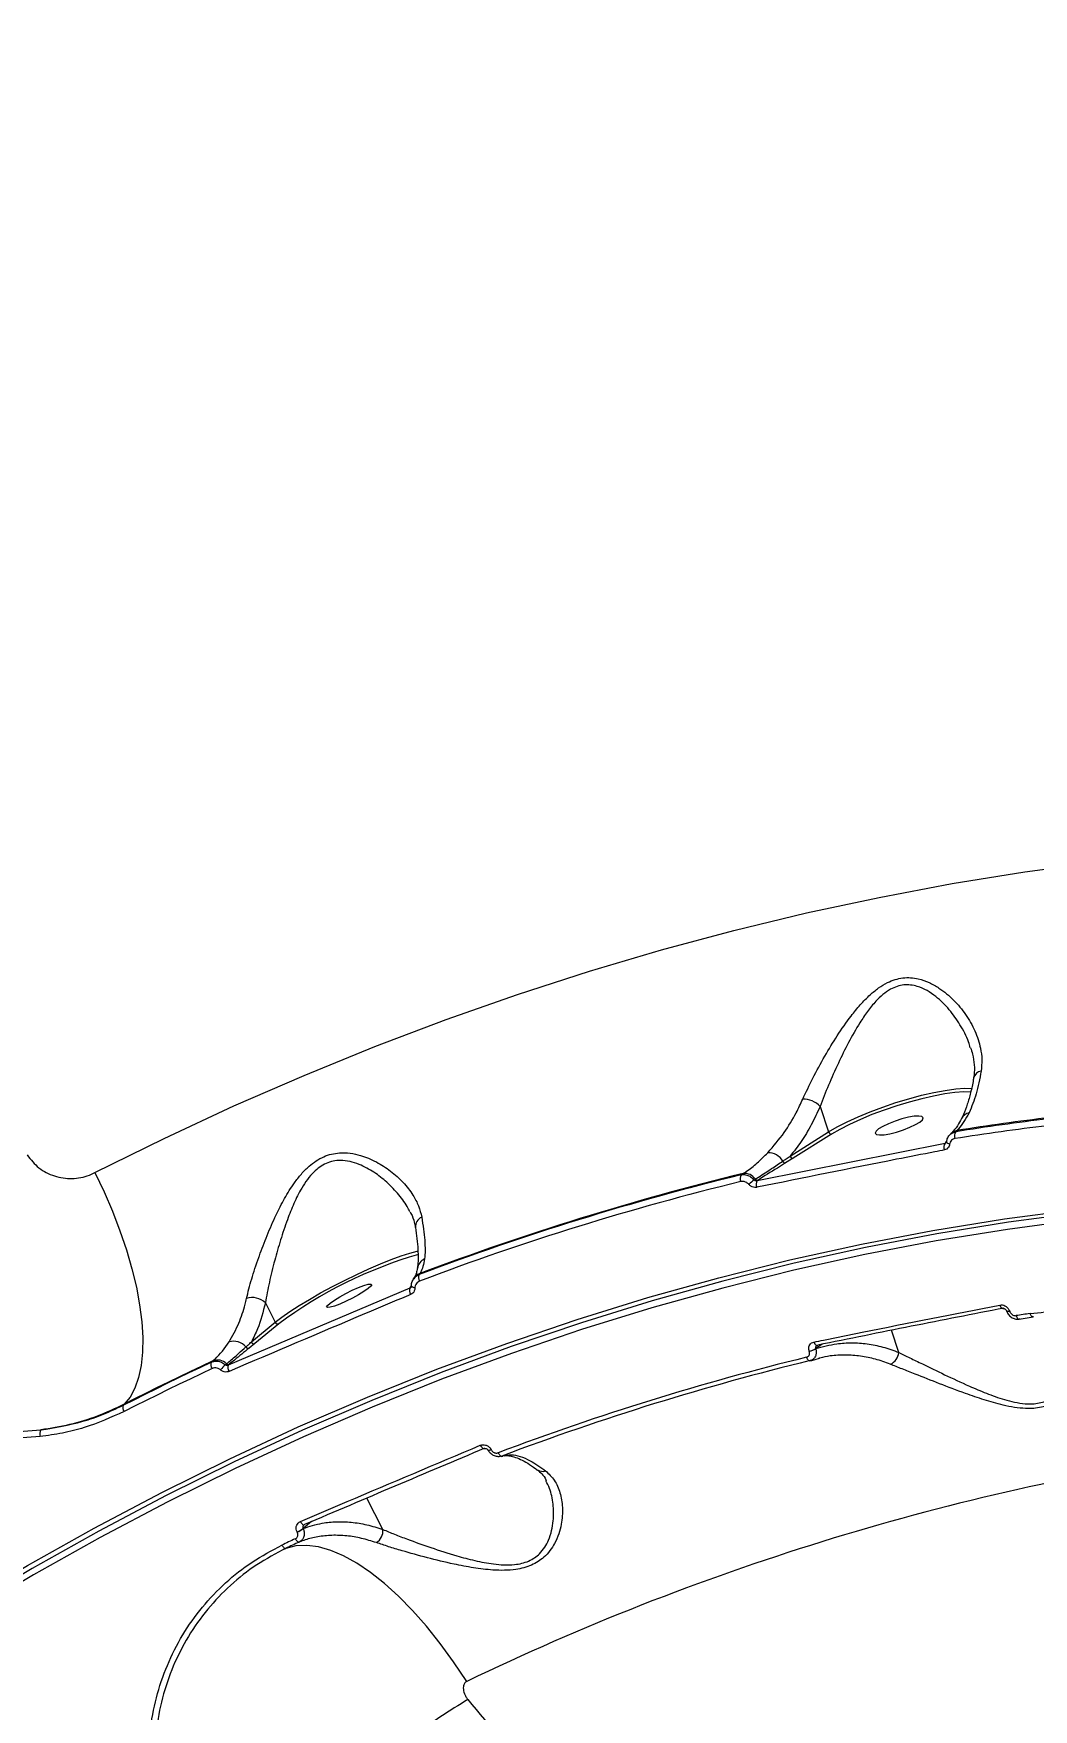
# Model space of a CAD drawing. Header units: millimetres. Extents: x -6521 to 6343, y -6174 to 4868.
# Drawn here: x -3617.4 to -3438.6, y 466.2 to 766 of the extents above; entities that cross this region are included whole.
import ezdxf

# ---------------------------------------------------------------- set-up
doc = ezdxf.new("R2010")
doc.units = ezdxf.units.MM
for name, color, linetype in [('DIKOM_ОБЪЕКТ', 7, 'Continuous'), ('DIKOM_РАЗМЕР_ЗОНА', 7, 'Continuous'), ('DIKOM_РАЗМЕР_ОБЪЕКТА', 7, 'Continuous')]:
    doc.layers.add(name, color=color, linetype=linetype)
doc.styles.add('style1', font='arial.ttf', dxfattribs={"width": 0.8})
doc.dimstyles.new('1-50', dxfattribs={"dimtxt": 300, "dimasz": 200, "dimexe": 100, "dimexo": 0, "dimgap": 100, "dimtad": 1, "dimtxsty": 'style1', "dimcen": 200, "dimclrd": 7, "dimclre": 7, "dimclrt": 7, "dimadec": 1, "dimazin": 2, "dimtfac": 1, "dimtmove": 0, "dimatfit": 2, "dimfxl": 0, "dimlwd": 25, "dimlwe": 18, "dimarcsym": 0})

# ---------------------------------------------------------------- blocks, each defined once
blk = doc.blocks.new('*D12')
at = {"layer": 'Defpoints', "color": 0, "transparency": 16777216}
for p in [(918.99, 3251.45), (5268.57, 3251.45), (-3684.78, -1936.75)]:
    blk.add_point(p, dxfattribs=at)
at = {"layer": 'DIKOM_РАЗМЕР_ОБЪЕКТА', "color": 7, "lineweight": 18, "transparency": 16777216}
for p, q in [((918.99, 3251.45), (5368.57, 3251.45)), ((-3684.78, -1936.75), (5368.57, -1936.75))]:
    blk.add_line(p, q, dxfattribs=at)
at = {"layer": 'DIKOM_РАЗМЕР_ОБЪЕКТА', "color": 7, "lineweight": 25, "transparency": 16777216}
blk.add_line((5268.57, -1736.75), (5268.57, 3051.45), dxfattribs=at)
at = {"layer": 'DIKOM_РАЗМЕР_ОБЪЕКТА', "color": 7, "transparency": 16777216}
for points in [[(5235.23, 3051.45), (5301.9, 3051.45), (5268.57, 3251.45)], [(5235.23, -1736.75), (5301.9, -1736.75), (5268.57, -1936.75)]]:
    blk.add_solid(points, dxfattribs=at)
at = {"layer": 'DIKOM_РАЗМЕР_ОБЪЕКТА', "color": 7, "transparency": 16777216, "insert": (5015.39, 711.25), "char_height": 300, "attachment_point": 5, "rotation": 90, "style": 'style1'}
blk.add_mtext('5150', dxfattribs=at)
blk = doc.blocks.new('*D13')
at = {"layer": 'Defpoints', "color": 0, "transparency": 16777216}
for p in [(1683.24, 4867.99), (-4359.52, -3960.36), (6242.61, -3960.36)]:
    blk.add_point(p, dxfattribs=at)
at = {"layer": 'DIKOM_РАЗМЕР_ЗОНА', "color": 7, "lineweight": 18, "transparency": 16777216}
for p, q in [((1683.24, 4867.99), (6342.61, 4867.99)), ((-4359.52, -3960.36), (6342.61, -3960.36))]:
    blk.add_line(p, q, dxfattribs=at)
at = {"layer": 'DIKOM_РАЗМЕР_ЗОНА', "color": 7, "lineweight": 25, "transparency": 16777216}
blk.add_line((6242.61, 4667.99), (6242.61, -3760.36), dxfattribs=at)
at = {"layer": 'DIKOM_РАЗМЕР_ЗОНА', "color": 7, "transparency": 16777216}
for points in [[(6209.28, 4667.99), (6275.95, 4667.99), (6242.61, 4867.99)], [(6209.28, -3760.36), (6275.95, -3760.36), (6242.61, -3960.36)]]:
    blk.add_solid(points, dxfattribs=at)
at = {"layer": 'DIKOM_РАЗМЕР_ЗОНА', "color": 7, "transparency": 16777216, "insert": (5989.44, 630.24), "char_height": 300, "attachment_point": 5, "rotation": 90, "style": 'style1'}
blk.add_mtext('8850', dxfattribs=at)

msp = doc.modelspace()

# ---------------------------------------------------------------- linework, layer by layer
at = {"layer": 'DIKOM_ОБЪЕКТ', "color": 7, "linetype": 'Continuous', "lineweight": 15}
for p, q in [((-3476.729, 574.079), (-3475.217, 569.504)), ((-3452.275, 569.755), (-3452.477, 569.545)), ((-3487.97, 560.822), (-3454.367, 567.514)), ((-3482.078, 565.199), (-3475.217, 569.504)), ((-3474.685, 569.089), (-3481.547, 564.785)), ((-3454.367, 567.514), (-3454.256, 567.628)), ((-3454.256, 567.628), (-3454.106, 567.784)), ((-3453.376, 569.161), (-3453.549, 568.981)), ((-3481.547, 564.785), (-3482.902, 563.951)), ((-3490.86, 561.835), (-3490.471, 562.085)), ((-3487.897, 560.868), (-3487.97, 560.822)), ((-3549.418, 543.247), (-3549.491, 543.129)), ((-3548.342, 544.165), (-3548.441, 544.005)), ((-3582.566, 527.816), (-3550.056, 541.596)), ((-3550.056, 541.596), (-3550.037, 541.626)), ((-3550.037, 541.626), (-3549.824, 541.972)), ((-3549.836, 541.909), (-3549.825, 541.952)), ((-3575.954, 538.951), (-3574.184, 535.456)), ((-3443.354, 537.464), (-3443.346, 537.439)), ((-3442.823, 537.418), (-3442.814, 537.393)), ((-3578.459, 531.935), (-3574.184, 535.456)), ((-3573.567, 535.172), (-3577.842, 531.651)), ((-3462.682, 530.066), (-3463.989, 534.02)), ((-3441.124, 536.029), (-3438.619, 536.41)), ((-3438.573, 536.422), (-3438.619, 536.41)), ((-3577.842, 531.651), (-3578.855, 530.83)), ((-3476.358, 531.527), (-3477.514, 530.766)), ((-3477.514, 530.766), (-3477.505, 530.742)), ((-3585.623, 528.315), (-3585.342, 528.55)), ((-3582.411, 527.944), (-3582.566, 527.816)), ((-3478.666, 530.261), (-3478.675, 530.286)), ((-3478.408, 528.557), (-3476.817, 529.023)), ((-3476.803, 529.051), (-3476.938, 529.025)), ((-3601.211, 520.803), (-3601.382, 520.621)), ((-3535.562, 512.67), (-3535.55, 512.647)), ((-3533.66, 511.459), (-3533.508, 511.498)), ((-3527.296, 509.083), (-3527.263, 509.06)), ((-3554.942, 498.397), (-3557.785, 504.011)), ((-3570.26, 497.928), (-3570.273, 497.952)), ((-3567.677, 499.798), (-3569.211, 498.585)), ((-3569.211, 498.585), (-3569.199, 498.562)), ((-3569.059, 499.181), (-3568.995, 499.214)), ((-3568.999, 499.222), (-3568.949, 499.256))]:
    msp.add_line(p, q, dxfattribs=at)
at = {"layer": 'DIKOM_ОБЪЕКТ', "color": 7, "linetype": 'Continuous', "lineweight": 15, "flags": 128}
for points in [[(-3606.46, 562.227), (-3594.064, 568.348), (-3581.577, 574.149), (-3569.003, 579.626), (-3556.351, 584.776), (-3543.627, 589.597), (-3530.838, 594.086), (-3517.992, 598.241), (-3505.094, 602.058), (-3492.154, 605.537), (-3479.176, 608.674), (-3466.169, 611.469), (-3453.14, 613.92), (-3440.096, 616.026), (-3427.044, 617.785)], [(-3475.217, 569.504), (-3473.672, 570.405), (-3471.888, 571.321), (-3469.904, 572.233), (-3467.763, 573.121), (-3465.512, 573.965), (-3463.2, 574.747), (-3460.878, 575.449), (-3458.597, 576.056), (-3456.406, 576.556), (-3454.354, 576.936), (-3452.486, 577.189), (-3450.842, 577.309), (-3449.535, 577.299)], [(-3449.78, 576.648), (-3451.049, 576.658), (-3452.643, 576.542), (-3454.455, 576.297), (-3456.445, 575.928), (-3458.569, 575.444), (-3460.781, 574.855), (-3463.033, 574.173), (-3465.275, 573.416), (-3467.458, 572.597), (-3469.534, 571.736), (-3471.458, 570.852), (-3473.188, 569.963), (-3474.685, 569.089)], [(-3464.237, 569.19), (-3463.056, 569.486), (-3461.838, 569.878), (-3460.68, 570.332), (-3459.676, 570.812), (-3458.908, 571.28), (-3458.438, 571.698), (-3458.304, 572.031), (-3458.516, 572.253), (-3459.059, 572.345), (-3459.887, 572.301), (-3460.933, 572.123), (-3462.114, 571.827), (-3463.333, 571.436), (-3464.491, 570.982), (-3465.494, 570.501), (-3466.262, 570.033), (-3466.732, 569.615), (-3466.867, 569.282), (-3466.654, 569.061), (-3466.112, 568.968), (-3465.284, 569.013), (-3464.237, 569.19)], [(-3454.151, 567.668), (-3454.195, 567.647), (-3454.256, 567.628)], [(-3453.583, 567.296), (-3453.735, 567.348), (-3453.869, 567.409), (-3453.979, 567.475), (-3454.063, 567.545), (-3454.118, 567.617), (-3454.141, 567.688), (-3454.14, 567.728)], [(-3454.14, 567.728), (-3454.133, 567.756), (-3454.094, 567.82)], [(-3606.46, 562.227), (-3604.809, 558.788), (-3603.307, 555.316), (-3601.966, 551.844), (-3600.799, 548.402), (-3599.817, 545.023), (-3599.029, 541.737), (-3598.441, 538.573), (-3598.059, 535.562), (-3597.887, 532.729), (-3597.927, 530.102), (-3598.177, 527.704), (-3598.635, 525.556), (-3599.298, 523.679), (-3600.16, 522.09), (-3601.211, 520.803)], [(-3641.999, 477.558), (-3630.31, 484.917), (-3618.492, 491.95), (-3606.55, 498.651), (-3594.493, 505.018), (-3582.329, 511.044), (-3570.065, 516.727), (-3557.711, 522.063), (-3545.273, 527.047), (-3532.76, 531.678), (-3520.18, 535.951), (-3507.542, 539.865), (-3494.854, 543.416), (-3482.124, 546.602), (-3469.36, 549.421), (-3456.571, 551.872), (-3443.765, 553.952), (-3430.951, 555.66), (-3418.136, 556.996), (-3405.33, 557.957), (-3392.541, 558.545), (-3379.777, 558.757)], [(-3379.116, 558.157), (-3391.872, 557.945), (-3404.653, 557.358), (-3417.451, 556.397), (-3430.257, 555.062), (-3443.063, 553.355), (-3455.861, 551.276), (-3468.642, 548.827), (-3481.398, 546.01), (-3494.12, 542.826), (-3506.8, 539.277), (-3519.43, 535.366), (-3532.002, 531.095), (-3544.507, 526.467), (-3556.937, 521.486), (-3569.283, 516.154), (-3581.539, 510.474), (-3593.696, 504.452), (-3605.745, 498.09), (-3617.679, 491.392), (-3629.49, 484.364), (-3641.171, 477.009)], [(-3379.424, 556.873), (-3392.15, 556.661), (-3404.9, 556.076), (-3417.668, 555.117), (-3430.444, 553.785), (-3443.22, 552.082), (-3455.987, 550.008), (-3468.737, 547.565), (-3481.463, 544.754), (-3494.155, 541.578), (-3506.805, 538.037), (-3519.405, 534.136), (-3531.947, 529.875), (-3544.422, 525.258), (-3556.822, 520.289), (-3569.14, 514.969), (-3581.366, 509.303), (-3593.494, 503.295), (-3605.514, 496.948), (-3617.42, 490.267), (-3629.204, 483.255), (-3640.857, 475.918)], [(-3574.184, 535.456), (-3573.01, 536.363), (-3571.577, 537.362), (-3569.917, 538.434), (-3568.066, 539.554), (-3566.064, 540.697), (-3563.955, 541.839), (-3561.785, 542.954), (-3559.603, 544.019), (-3557.455, 545.01), (-3555.389, 545.905), (-3553.45, 546.684), (-3551.68, 547.331), (-3550.119, 547.831), (-3548.8, 548.174), (-3548.583, 548.22)], [(-3562.616, 538.726), (-3563.583, 538.357), (-3564.338, 538.137), (-3564.819, 538.084), (-3564.988, 538.201), (-3564.832, 538.48), (-3564.361, 538.898), (-3563.616, 539.42), (-3562.656, 540.005), (-3561.558, 540.605), (-3560.413, 541.172), (-3559.312, 541.659), (-3558.345, 542.028), (-3557.59, 542.248), (-3557.108, 542.301), (-3556.939, 542.184), (-3557.096, 541.905), (-3557.566, 541.488), (-3558.312, 540.966), (-3559.272, 540.38), (-3560.369, 539.78), (-3561.515, 539.214), (-3562.616, 538.726)], [(-3549.195, 541.624), (-3549.347, 541.646), (-3549.484, 541.676), (-3549.603, 541.713), (-3549.7, 541.755), (-3549.773, 541.801), (-3549.818, 541.85), (-3549.836, 541.901), (-3549.836, 541.909)], [(-3444.596, 538.543), (-3444.527, 538.376), (-3444.446, 538.228), (-3444.355, 538.105), (-3444.257, 538.012), (-3444.157, 537.952), (-3444.058, 537.927), (-3443.992, 537.931)], [(-3442.823, 537.418), (-3442.964, 537.396), (-3443.088, 537.386), (-3443.192, 537.389), (-3443.273, 537.403), (-3443.328, 537.429), (-3443.354, 537.465)], [(-3442.814, 537.393), (-3442.955, 537.372), (-3443.08, 537.362), (-3443.184, 537.364), (-3443.264, 537.378), (-3443.319, 537.404), (-3443.346, 537.439)], [(-3441.691, 536.642), (-3441.636, 536.493), (-3441.57, 536.36), (-3441.496, 536.244), (-3441.416, 536.151), (-3441.332, 536.083), (-3441.246, 536.041), (-3441.162, 536.027), (-3441.124, 536.029)], [(-3438.619, 536.41), (-3438.655, 536.408), (-3438.74, 536.422), (-3438.825, 536.464), (-3438.909, 536.532), (-3438.989, 536.626), (-3439.063, 536.741), (-3439.128, 536.875), (-3439.183, 537.024)], [(-3477.844, 531.929), (-3477.776, 531.762), (-3477.697, 531.613), (-3477.609, 531.49), (-3477.515, 531.396), (-3477.419, 531.335), (-3477.326, 531.309), (-3477.257, 531.314)], [(-3477.257, 531.314), (-3477.237, 531.32), (-3477.156, 531.366)], [(-3601.382, 520.621), (-3599.421, 521.613), (-3597.458, 522.597), (-3595.492, 523.572), (-3593.523, 524.538), (-3591.552, 525.495), (-3589.578, 526.444), (-3587.601, 527.384), (-3585.623, 528.315)], [(-3585.342, 528.55), (-3587.335, 527.612), (-3589.325, 526.666), (-3591.313, 525.711), (-3593.298, 524.747), (-3595.28, 523.774), (-3597.26, 522.792), (-3599.237, 521.802), (-3601.211, 520.803)], [(-3479.166, 529.188), (-3479.101, 529.041), (-3479.028, 528.908), (-3478.948, 528.794), (-3478.863, 528.702), (-3478.777, 528.634), (-3478.69, 528.592), (-3478.606, 528.578), (-3478.528, 528.591)], [(-3585.481, 527.176), (-3587.456, 526.247), (-3589.427, 525.309), (-3591.397, 524.363), (-3593.364, 523.407), (-3595.328, 522.443), (-3597.29, 521.471), (-3599.249, 520.489), (-3601.205, 519.499)], [(-3537.504, 513.455), (-3537.41, 513.295), (-3537.308, 513.154), (-3537.201, 513.036), (-3537.094, 512.947), (-3536.989, 512.889), (-3536.891, 512.864), (-3536.804, 512.874), (-3536.789, 512.88)], [(-3535.562, 512.67), (-3535.7, 512.617), (-3535.825, 512.575), (-3535.931, 512.547), (-3536.017, 512.533), (-3536.079, 512.534), (-3536.116, 512.549), (-3536.124, 512.559)], [(-3535.55, 512.647), (-3535.688, 512.593), (-3535.812, 512.552), (-3535.919, 512.524), (-3536.004, 512.51), (-3536.067, 512.51), (-3536.104, 512.526), (-3536.111, 512.535)], [(-3534.315, 512.11), (-3534.237, 511.967), (-3534.153, 511.838), (-3534.063, 511.727), (-3533.972, 511.637), (-3533.881, 511.57), (-3533.793, 511.529), (-3533.711, 511.514), (-3533.637, 511.526)], [(-3569.693, 499.806), (-3569.6, 499.645), (-3569.5, 499.503), (-3569.396, 499.385), (-3569.292, 499.293), (-3569.192, 499.233), (-3569.099, 499.207), (-3569.017, 499.214), (-3568.999, 499.222)], [(-3539.933, 471.214), (-3542.274, 474.707), (-3544.686, 478.003), (-3547.152, 481.079), (-3549.651, 483.909), (-3552.164, 486.472), (-3554.672, 488.748), (-3557.156, 490.719), (-3559.595, 492.37), (-3561.972, 493.688), (-3564.266, 494.662), (-3566.462, 495.286), (-3568.54, 495.554), (-3570.486, 495.464), (-3572.284, 495.017)], [(-3570.595, 496.726), (-3570.509, 496.586), (-3570.417, 496.461), (-3570.322, 496.352), (-3570.226, 496.264), (-3570.133, 496.198), (-3570.044, 496.157), (-3569.963, 496.142), (-3569.892, 496.153)]]:
    msp.add_lwpolyline(points, dxfattribs=at)
at = {"layer": 'DIKOM_ОБЪЕКТ', "color": 7, "linetype": 'Continuous', "lineweight": 15}
for centre, radius, start, end in [((-3447.68, 578.777), 1.648, 99.06363, 165.65538), ((-3479.808, 571.063), 4.311, 44.41583, 90.37597), ((-3449.703, 571.012), 1.944, 101.25953, 153.00195), ((-3451.882, 567.71), 2.083, 100.8744, 135.82179), ((-3380.092, 109.782), 464.234, 96.92945, 98.98982), ((-3379.751, 109.841), 465.421, 96.93004, 98.98976), ((-3379.43, 109.786), 465.702, 96.92628, 98.99908), ((-3474.68, 569.644), 0.555, 194.66585, 269.43304), ((-3453.335, 566.787), 1.263, 144.8385, 203.44891), ((-3451.428, 568.787), 1.294, 144.13908, 201.44152), ((-3486.06, 562.667), 3.125, 31.39227, 90.53208), ((-3482.891, 564.488), 0.537, 201.02821, 268.87193), ((-3481.541, 565.339), 0.555, 194.65447, 269.43195), ((-3372.744, 78.509), 497.55, 103.7329, 110.6785), ((-3373.08, 78.382), 496.431, 103.73282, 110.67853), ((-3372.423, 78.467), 497.818, 103.7173, 110.69414), ((-3489.796, 561.165), 1.258, 147.80144, 205.58707), ((-3490.282, 559.683), 2.41, 35.2462, 94.51569), ((-3479.031, 549.054), 15.216, 128.70779, 133.36583), ((-3487.917, 561.353), 0.485, 215.1542, 272.38574), ((-3486.881, 560.117), 1.297, 147.09379, 203.59783), ((-3547.181, 552.514), 1.932, 114.65986, 183.0816), ((-3527.027, 472.796), 77.824, 106.05043, 126.72711), ((-3546.555, 544.755), 2.228, 114.61777, 171.713), ((-3547.436, 542.013), 2.335, 112.81814, 148.12078), ((-3547.356, 543.471), 1.209, 153.76235, 211.93576), ((-3578.295, 536.459), 3.419, 46.79212, 107.62733), ((-3548.992, 541.093), 1.177, 154.66186, 214.19471), ((-3550.226, 542.042), 0.457, 294.42312, 327.6242), ((-3374.021, 99.972), 441.883, 98.47995, 98.80893), ((-3573.713, 535.665), 0.515, 203.93356, 286.58492), ((-3581.589, 529.247), 2.818, 39.75846, 107.78178), ((-3578.996, 531.31), 0.5, 211.40615, 286.36727), ((-3577.988, 532.144), 0.515, 203.93356, 286.58492), ((-3479.35, 533.56), 3.343, 281.63968, 303.30568), ((-3479.34, 533.534), 3.341, 281.63786, 303.31166), ((-3584.527, 527.873), 1.181, 158.02307, 216.14427), ((-3584.514, 526.344), 2.356, 46.38779, 110.57722), ((-3577.083, 521.653), 8.656, 134.10085, 142.4576), ((-3582.562, 528.392), 0.473, 226.40478, 288.67081), ((-3581.445, 527.346), 1.216, 157.22374, 214.24898), ((-3367.483, 70.942), 471.659, 103.69694, 110.71449), ((-3366.915, 70.639), 471.357, 103.69712, 110.71411), ((-3465.059, 530.174), 2.38, 291.6025, 357.3934), ((-3600.282, 520.219), 1.171, 159.94457, 217.95753), ((-3614.704, 515.462), 1.589, 152.15539, 196.86429), ((-3340.506, 57.251), 459.496, 98.68894, 115.72245), ((-3526.355, 510.423), 1.638, 236.33914, 289.06367), ((-3572.029, 502.099), 4.503, 292.94795, 308.72176), ((-3572.012, 502.068), 4.495, 292.93649, 308.73889), ((-3557.418, 498.145), 2.49, 302.15138, 5.80737), ((-3359.85, 49.738), 494.178, 115.24287, 115.55022), ((-3358.322, 47.484), 496.049, 115.24618, 115.55214), ((-3444.142, 312.696), 182.356, 121.61727, 125.20227)]:
    msp.add_arc(centre, radius, start, end, dxfattribs=at)
for points, knots in [([(-3464.592, 282.072), (-3467.355, 284.182), (-3474.798, 289.866), (-3487.089, 299.897), (-3501.459, 312.351), (-3516.074, 325.798), (-3530.891, 340.214), (-3545.862, 355.577), (-3560.658, 371.548), (-3575.232, 388.057), (-3589.543, 405.025), (-3603.824, 422.729), (-3618.023, 441.138), (-3632.089, 460.204), (-3645.711, 479.506), (-3658.852, 498.974), (-3671.489, 518.532), (-3683.827, 538.501), (-3695.808, 558.826), (-3707.382, 579.445), (-3718.294, 599.903), (-3728.522, 620.134), (-3738.06, 640.078), (-3747.062, 660.06), (-3755.475, 680.011), (-3763.253, 699.858), (-3770.225, 719.165), (-3776.386, 737.879), (-3781.749, 755.959), (-3786.402, 773.702), (-3790.297, 791.028), (-3793.402, 807.866), (-3795.552, 823.168), (-3796.882, 837.009), (-3797.527, 849.487), (-3797.562, 861.403), (-3796.976, 872.715), (-3795.781, 883.304), (-3793.984, 893.122), (-3791.893, 901.27), (-3790.244, 905.978), (-3789.572, 907.895)], [0, 0, 0, 0, 0.0156521, 0.042168, 0.0687043, 0.0952203, 0.1225063, 0.1498146, 0.1771007, 0.2036166, 0.2301528, 0.2566687, 0.2839547, 0.3112631, 0.3385491, 0.365065, 0.3916013, 0.4181172, 0.4454032, 0.4727115, 0.4999976, 0.5265134, 0.5530497, 0.5795656, 0.6068516, 0.6341599, 0.661446, 0.6879618, 0.714498, 0.7410139, 0.7682999, 0.7956082, 0.8228942, 0.8459724, 0.8690775, 0.8921826, 0.9155066, 0.9388306, 0.9615639, 0.9843486, 1, 1, 1, 1]), ([(-3551.686, 308.936), (-3555.537, 312.569), (-3563.244, 319.841), (-3574.869, 331.479), (-3586.504, 343.614), (-3598.283, 356.442), (-3610.177, 369.953), (-3622.158, 384.139), (-3634.032, 398.776), (-3646.103, 414.26), (-3658.324, 430.601), (-3670.64, 447.783), (-3682.795, 465.479), (-3694.736, 483.647), (-3706.416, 502.234), (-3717.563, 520.81), (-3728.151, 539.309), (-3738.168, 557.67), (-3747.789, 576.216), (-3756.962, 594.888), (-3765.642, 613.622), (-3773.632, 631.992), (-3780.919, 649.941), (-3787.511, 667.426), (-3793.52, 684.749), (-3798.899, 701.839), (-3803.612, 718.631), (-3807.296, 733.693), (-3810.115, 747.103), (-3812.238, 759.002), (-3813.902, 770.538), (-3815.098, 781.666), (-3815.823, 792.34), (-3816.07, 802.555), (-3815.876, 812.35), (-3815.342, 818.466), (-3815.076, 821.524)], [0, 0, 0, 0, 0.0277654, 0.0555639, 0.0833624, 0.1111276, 0.1400314, 0.1689728, 0.1979142, 0.226818, 0.2582447, 0.2896958, 0.3211225, 0.3534673, 0.3858386, 0.4181831, 0.4495059, 0.480853, 0.5121758, 0.5444126, 0.5766757, 0.6089124, 0.6401609, 0.6714335, 0.702682, 0.7348412, 0.7670266, 0.7991856, 0.8241463, 0.849107, 0.8742669, 0.8994268, 0.9244694, 0.949512, 0.974756, 1, 1, 1, 1]), ([(-3479.836, 575.373), (-3479.256, 576.618), (-3478.095, 579.109), (-3475.965, 582.979), (-3473.695, 586.736), (-3471.555, 589.819), (-3469.571, 592.267), (-3467.928, 593.963), (-3466.295, 595.301), (-3464.378, 596.477), (-3461.936, 597.236), (-3459.371, 597.051), (-3457.222, 596.293), (-3455.034, 595.053), (-3452.765, 593.145), (-3450.603, 590.511), (-3448.949, 587.602), (-3448.056, 584.854), (-3447.738, 582.437), (-3447.872, 581.082), (-3447.939, 580.405)], [0, 0, 0, 0, 0.0754469, 0.1510285, 0.2213849, 0.2917229, 0.3346579, 0.3775431, 0.4104245, 0.4432561, 0.4962474, 0.5490783, 0.5889872, 0.6289733, 0.6969442, 0.7650082, 0.8363491, 0.9076286, 0.9538271, 1, 1, 1, 1]), ([(-3449.876, 584.57), (-3449.97, 584.913), (-3450.358, 586.326), (-3451.627, 588.639), (-3453.557, 591.422), (-3455.612, 593.462), (-3457.583, 594.832), (-3459.484, 595.689), (-3461.766, 595.983), (-3463.911, 595.26), (-3465.536, 594.104), (-3466.917, 592.764), (-3468.284, 591.067), (-3469.93, 588.595), (-3471.687, 585.496), (-3473.541, 581.72), (-3475.286, 577.838), (-3476.248, 575.332), (-3476.729, 574.079)], [0, 0, 0, 0, 0.0273976, 0.112888, 0.1931458, 0.2732681, 0.318625, 0.3638514, 0.4215334, 0.4789255, 0.5155092, 0.5521865, 0.6018451, 0.6515778, 0.7352646, 0.8189874, 0.9095667, 1, 1, 1, 1]), ([(-3449.845, 584.577), (-3449.71, 584.186), (-3449.356, 583.16), (-3449.152, 581.529), (-3449.107, 580.125), (-3449.276, 579.373), (-3449.314, 579.204)], [0, 0, 0, 0, 0.2153491, 0.5642371, 0.901524, 1, 1, 1, 1]), ([(-3449.28, 579.185), (-3449.297, 579.074), (-3449.446, 578.129), (-3449.803, 576.495), (-3450.393, 574.421), (-3450.949, 572.9), (-3451.321, 572.162), (-3451.44, 571.926)], [0, 0, 0, 0, 0.0371074, 0.3156808, 0.593338, 0.8697977, 1, 1, 1, 1]), ([(-3447.939, 580.405), (-3448.202, 578.994), (-3448.733, 576.14), (-3449.63, 574.001), (-3450.083, 572.919)], [0, 0, 0, 0, 0.4942429, 1, 1, 1, 1]), ([(-3486.089, 565.792), (-3485.077, 566.958), (-3483.226, 569.093), (-3481.212, 572.44), (-3480.219, 574.556), (-3479.836, 575.373)], [0, 0, 0, 0, 0.4251153, 0.7780814, 1, 1, 1, 1]), ([(-3476.729, 574.079), (-3477.241, 572.969), (-3478.272, 570.738), (-3480.071, 567.765), (-3481.418, 566.043), (-3482.078, 565.199)], [0, 0, 0, 0, 0.3357587, 0.6747547, 1, 1, 1, 1]), ([(-3450.083, 572.919), (-3450.704, 571.874), (-3451.407, 570.688), (-3452.183, 569.854), (-3452.275, 569.755)], [0, 0, 0, 0, 0.8821455, 1, 1, 1, 1]), ([(-3451.438, 571.896), (-3451.673, 571.466), (-3452.181, 570.534), (-3452.941, 569.598), (-3453.311, 569.238), (-3453.37, 569.181)], [0, 0, 0, 0, 0.4189538, 0.9089554, 1, 1, 1, 1]), ([(-3453.583, 567.296), (-3453.59, 567.253), (-3453.621, 567.056), (-3453.761, 566.738), (-3454.071, 566.417), (-3454.353, 566.329), (-3454.493, 566.285)], [0, 0, 0, 0, 0.0855116, 0.3893156, 0.6948093, 1, 1, 1, 1]), ([(-3454.367, 567.514), (-3454.324, 567.522), (-3454.257, 567.535), (-3454.211, 567.587), (-3454.195, 567.606)], [0, 0, 0, 0, 0.6503741, 1, 1, 1, 1]), ([(-3454.144, 567.728), (-3454.147, 567.705), (-3454.156, 567.64), (-3454.176, 567.613), (-3454.189, 567.604), (-3454.191, 567.603)], [0, 0, 0, 0, 0.2913779, 0.8426541, 1, 1, 1, 1]), ([(-3454.094, 567.82), (-3454.077, 567.915), (-3454.017, 568.266), (-3453.749, 568.811), (-3453.205, 569.336), (-3452.719, 569.475), (-3452.477, 569.545)], [0, 0, 0, 0, 0.1106326, 0.4063434, 0.7035047, 1, 1, 1, 1]), ([(-3452.633, 568.314), (-3452.775, 568.275), (-3453.06, 568.197), (-3453.381, 567.888), (-3453.538, 567.564), (-3453.573, 567.353), (-3453.583, 567.296)], [0, 0, 0, 0, 0.2968842, 0.5940585, 0.8894407, 1, 1, 1, 1]), ([(-3618.541, 565.391), (-3617.891, 564.562), (-3616.571, 562.876), (-3613.663, 561.441), (-3610.508, 561.01), (-3608.054, 561.483), (-3606.781, 562.077), (-3606.46, 562.227)], [0, 0, 0, 0, 0.2187081, 0.4447843, 0.6794151, 0.9191953, 1, 1, 1, 1]), ([(-3579.331, 539.718), (-3579.045, 540.855), (-3578.474, 543.132), (-3577.571, 545.829), (-3576.639, 548.44), (-3575.67, 550.985), (-3574.158, 554.444), (-3572.549, 557.618), (-3571.029, 560.078), (-3569.537, 562.003), (-3567.86, 563.719), (-3565.568, 565.241), (-3562.978, 565.84), (-3560.758, 565.743), (-3558.508, 565.248), (-3556.04, 564.201), (-3553.476, 562.523), (-3551.249, 560.511), (-3549.6, 558.378), (-3548.481, 556.284), (-3548.152, 554.941), (-3547.987, 554.269)], [0, 0, 0, 0, 0.0726907, 0.1455244, 0.1511322, 0.2173299, 0.2835416, 0.3377167, 0.3918177, 0.4254883, 0.4591097, 0.5134527, 0.5679374, 0.604496, 0.6411223, 0.7029634, 0.7649122, 0.8309039, 0.8968708, 0.9484526, 1, 1, 1, 1]), ([(-3550.104, 555.184), (-3550.204, 555.4), (-3550.699, 556.467), (-3552.048, 558.288), (-3554.096, 560.477), (-3556.489, 562.351), (-3558.741, 563.591), (-3560.81, 564.258), (-3562.795, 564.512), (-3565.122, 564.069), (-3567.094, 562.639), (-3568.474, 561.002), (-3569.689, 559.126), (-3570.888, 556.707), (-3572.129, 553.59), (-3573.27, 550.162), (-3574.344, 546.398), (-3575.307, 542.532), (-3575.736, 540.158), (-3575.954, 538.951)], [0, 0, 0, 0, 0.0186043, 0.092088, 0.1668928, 0.2343385, 0.303143, 0.3413234, 0.3804486, 0.4360386, 0.4915501, 0.5266557, 0.5626541, 0.6214846, 0.6815091, 0.7551598, 0.8300874, 0.9136398, 1, 1, 1, 1]), ([(-3490.471, 562.085), (-3490.3, 562.197), (-3489.429, 562.762), (-3487.955, 563.91), (-3486.712, 565.163), (-3486.089, 565.792)], [0, 0, 0, 0, 0.1088945, 0.5527953, 1, 1, 1, 1]), ([(-3488.314, 561.074), (-3488.121, 561.195), (-3487.157, 561.804), (-3485.528, 562.861), (-3484.071, 563.84), (-3483.392, 564.295)], [0, 0, 0, 0, 0.1178934, 0.5894628, 1, 1, 1, 1]), ([(-3454.493, 566.285), (-3455.062, 566.174), (-3457.908, 565.619), (-3469.041, 563.438), (-3479.707, 561.285), (-3488.07, 559.598)], [0, 0, 0, 0, 0.0512251, 0.2561271, 1, 1, 1, 1]), ([(-3482.902, 563.951), (-3483.395, 563.651), (-3485.09, 562.62), (-3486.732, 561.595), (-3487.897, 560.868)], [0, 0, 0, 0, 0.2911702, 1, 1, 1, 1]), ([(-3483.392, 564.295), (-3483.196, 564.427), (-3482.751, 564.727), (-3482.32, 565.03), (-3482.078, 565.199)], [0, 0, 0, 0, 0.4403252, 1, 1, 1, 1]), ([(-3489.479, 560.115), (-3489.601, 560.231), (-3489.844, 560.463), (-3490.304, 560.644), (-3490.675, 560.673), (-3490.876, 560.633), (-3490.93, 560.622)], [0, 0, 0, 0, 0.2954613, 0.5904073, 0.8901473, 1, 1, 1, 1]), ([(-3490.86, 561.835), (-3490.775, 561.85), (-3490.458, 561.905), (-3489.87, 561.836), (-3489.136, 561.515), (-3488.743, 561.123), (-3488.546, 560.927)], [0, 0, 0, 0, 0.1092322, 0.4079506, 0.7031415, 1, 1, 1, 1]), ([(-3488.546, 560.927), (-3488.508, 560.951), (-3488.431, 561), (-3488.353, 561.049), (-3488.314, 561.074)], [0, 0, 0, 0, 0.4876926, 1, 1, 1, 1]), ([(-3488.546, 560.927), (-3488.498, 560.892), (-3488.401, 560.82), (-3488.213, 560.784), (-3488.067, 560.795), (-3487.987, 560.817), (-3487.97, 560.822)], [0, 0, 0, 0, 0.2865136, 0.5898626, 0.913773, 1, 1, 1, 1]), ([(-3488.07, 559.598), (-3488.109, 559.591), (-3488.297, 559.558), (-3488.652, 559.586), (-3489.113, 559.767), (-3489.357, 559.999), (-3489.479, 560.115)], [0, 0, 0, 0, 0.0810762, 0.3909005, 0.6952112, 1, 1, 1, 1]), ([(-3550.077, 555.19), (-3550.023, 555.1), (-3549.661, 554.497), (-3549.322, 553.557), (-3549.189, 552.723), (-3549.139, 552.404)], [0, 0, 0, 0, 0.0977348, 0.6550903, 1, 1, 1, 1]), ([(-3549.122, 552.406), (-3549.023, 551.742), (-3548.814, 550.333), (-3548.661, 548.456), (-3548.627, 546.779), (-3548.677, 545.664), (-3548.756, 545.217), (-3548.772, 545.125)], [0, 0, 0, 0, 0.217267, 0.460665, 0.701726, 0.938728, 1, 1, 1, 1]), ([(-3547.987, 554.269), (-3547.773, 552.834), (-3547.339, 549.923), (-3547.372, 547.736), (-3547.482, 546.786), (-3547.483, 546.781)], [0, 0, 0, 0, 0.4913981, 0.9970644, 1, 1, 1, 1]), ([(-3547.483, 546.781), (-3547.568, 546.322), (-3547.738, 545.4), (-3548.102, 544.595), (-3548.302, 544.236), (-3548.342, 544.165)], [0, 0, 0, 0, 0.4438965, 0.8911162, 1, 1, 1, 1]), ([(-3549.825, 541.952), (-3549.823, 542.024), (-3549.811, 542.37), (-3549.634, 542.967), (-3549.156, 543.631), (-3548.679, 543.88), (-3548.441, 544.005)], [0, 0, 0, 0, 0.0813567, 0.3857974, 0.693739, 1, 1, 1, 1]), ([(-3548.773, 545.082), (-3548.819, 544.806), (-3548.913, 544.239), (-3549.228, 543.565), (-3549.367, 543.34), (-3549.41, 543.272)], [0, 0, 0, 0, 0.3974757, 0.8163367, 1, 1, 1, 1]), ([(-3548.382, 542.831), (-3548.523, 542.76), (-3548.803, 542.618), (-3549.084, 542.229), (-3549.188, 541.874), (-3549.194, 541.667), (-3549.195, 541.624)], [0, 0, 0, 0, 0.307767, 0.6158884, 0.9191298, 1, 1, 1, 1]), ([(-3549.966, 540.431), (-3550.517, 540.199), (-3553.274, 539.039), (-3564.054, 534.493), (-3574.365, 530.103), (-3582.45, 526.662)], [0, 0, 0, 0, 0.0512279, 0.2561287, 1, 1, 1, 1]), ([(-3582.45, 531.931), (-3581.831, 533.018), (-3580.686, 535.027), (-3579.781, 537.815), (-3579.413, 539.372), (-3579.331, 539.718)], [0, 0, 0, 0, 0.4786882, 0.8843753, 1, 1, 1, 1]), ([(-3550.056, 541.596), (-3550.013, 541.614), (-3549.945, 541.641), (-3549.905, 541.708), (-3549.891, 541.731)], [0, 0, 0, 0, 0.6432947, 1, 1, 1, 1]), ([(-3549.195, 541.624), (-3549.196, 541.596), (-3549.199, 541.405), (-3549.286, 541.061), (-3549.553, 540.66), (-3549.828, 540.507), (-3549.966, 540.431)], [0, 0, 0, 0, 0.0524204, 0.365077, 0.6827554, 1, 1, 1, 1]), ([(-3549.84, 541.91), (-3549.841, 541.883), (-3549.842, 541.804), (-3549.862, 541.751), (-3549.884, 541.731), (-3549.886, 541.729)], [0, 0, 0, 0, 0.3262895, 0.9442528, 1, 1, 1, 1]), ([(-3616.225, 515.001), (-3618.337, 514.838), (-3622.232, 514.538), (-3627.997, 515.03), (-3633.381, 516.058), (-3638.653, 517.695), (-3643.732, 519.927), (-3648.558, 522.708), (-3653.081, 526.011), (-3657.215, 529.821), (-3660.965, 534.045), (-3663.06, 537.182), (-3664.106, 538.748)], [0, 0, 0, 0, 0.1166812, 0.2150842, 0.313797, 0.412201, 0.5100612, 0.6082259, 0.706084, 0.8039536, 0.9021322, 1, 1, 1, 1]), ([(-3663.015, 539.391), (-3661.991, 537.86), (-3659.941, 534.791), (-3656.27, 530.661), (-3652.223, 526.936), (-3647.793, 523.709), (-3643.066, 520.991), (-3638.09, 518.813), (-3632.924, 517.217), (-3627.647, 516.218), (-3621.997, 515.744), (-3618.18, 516.042), (-3616.109, 516.204)], [0, 0, 0, 0, 0.097771, 0.1958567, 0.2936302, 0.391457, 0.4895934, 0.5874244, 0.685897, 0.7846801, 0.8831537, 1, 1, 1, 1]), ([(-3575.954, 538.951), (-3576.369, 537.34), (-3577.028, 534.782), (-3578.072, 532.704), (-3578.459, 531.935)], [0, 0, 0, 0, 0.6298945, 1, 1, 1, 1]), ([(-3477.844, 531.929), (-3477.267, 532.047), (-3474.378, 532.636), (-3463.226, 534.896), (-3452.771, 536.943), (-3444.596, 538.543)], [0, 0, 0, 0, 0.0517105, 0.2585549, 1, 1, 1, 1]), ([(-3443.876, 537.986), (-3449.386, 536.912), (-3460.408, 534.764), (-3471.573, 532.499), (-3477.156, 531.366)], [0, 0, 0, 0, 0.4999161, 1, 1, 1, 1]), ([(-3444.596, 538.543), (-3444.443, 538.556), (-3444.138, 538.583), (-3443.662, 538.416), (-3443.247, 538.118), (-3442.963, 537.761), (-3442.862, 537.514), (-3442.823, 537.418)], [0, 0, 0, 0, 0.2182619, 0.4367484, 0.6529988, 0.8657342, 1, 1, 1, 1]), ([(-3443.99, 537.93), (-3443.986, 537.932), (-3443.964, 537.938), (-3443.881, 537.938), (-3443.746, 537.896), (-3443.61, 537.816), (-3443.489, 537.704), (-3443.398, 537.576), (-3443.369, 537.498), (-3443.356, 537.463)], [0, 0, 0, 0, 0.0482081, 0.2596129, 0.429706, 0.5786132, 0.7301222, 0.8810146, 1, 1, 1, 1]), ([(-3443.346, 537.442), (-3443.345, 537.44), (-3443.294, 537.193), (-3442.99, 536.743), (-3442.419, 536.238), (-3441.729, 536.003), (-3441.218, 535.98), (-3440.975, 536.066), (-3440.94, 536.078)], [0, 0, 0, 0, 0.0017318, 0.2505332, 0.5064824, 0.7384922, 0.9629532, 1, 1, 1, 1]), ([(-3442.814, 537.393), (-3442.808, 537.378), (-3442.766, 537.262), (-3442.648, 537.054), (-3442.441, 536.851), (-3442.2, 536.705), (-3441.952, 536.625), (-3441.772, 536.637), (-3441.691, 536.642)], [0, 0, 0, 0, 0.0339949, 0.2522223, 0.4705296, 0.5979061, 0.8193062, 1, 1, 1, 1]), ([(-3439.183, 537.024), (-3437.424, 537.217), (-3433.907, 537.605), (-3428.556, 537.335), (-3423.267, 536.472), (-3418.094, 535.028), (-3412.998, 533.025), (-3408.045, 530.469), (-3403.283, 527.42), (-3398.767, 523.922), (-3394.554, 520.015), (-3390.682, 515.771), (-3387.207, 511.278), (-3384.183, 506.6), (-3381.571, 501.811), (-3380.216, 498.557), (-3379.539, 496.932)], [0, 0, 0, 0, 0.0751078, 0.1502159, 0.2212833, 0.2925779, 0.3636451, 0.4347709, 0.5061225, 0.5772482, 0.6483407, 0.7196582, 0.7907509, 0.8604292, 0.9303181, 1, 1, 1, 1]), ([(-3432.914, 534.181), (-3432.4, 533.693), (-3431.356, 532.701), (-3430.606, 530.692), (-3430.427, 528.368), (-3430.858, 526.187), (-3431.649, 524.359), (-3432.491, 523.066), (-3433.546, 521.957), (-3434.962, 520.934), (-3437.08, 520.124), (-3439.641, 519.964), (-3441.984, 520.213), (-3444.482, 520.712), (-3447.444, 521.564), (-3451.267, 522.887), (-3455.456, 524.492), (-3459.196, 525.973), (-3462.112, 527.131), (-3463.49, 527.683), (-3464.183, 527.961)], [0, 0, 0, 0, 0.071789, 0.1456295, 0.2211707, 0.2985182, 0.3406366, 0.3832929, 0.4161013, 0.4496136, 0.498646, 0.5477924, 0.5804516, 0.6139726, 0.6704373, 0.728319, 0.811955, 0.898074, 0.9486892, 1, 1, 1, 1]), ([(-3585.342, 528.55), (-3585.212, 528.66), (-3584.11, 529.596), (-3583.228, 530.836), (-3582.45, 531.931)], [0, 0, 0, 0, 0.1178674, 1, 1, 1, 1]), ([(-3582.888, 528.05), (-3582.747, 528.167), (-3582.042, 528.752), (-3580.895, 529.733), (-3579.875, 530.645), (-3579.423, 531.049)], [0, 0, 0, 0, 0.1222797, 0.6114119, 1, 1, 1, 1]), ([(-3578.855, 530.83), (-3579.742, 530.117), (-3580.947, 529.147), (-3582.104, 528.196), (-3582.411, 527.944)], [0, 0, 0, 0, 0.7353051, 1, 1, 1, 1]), ([(-3579.423, 531.049), (-3579.28, 531.178), (-3578.951, 531.474), (-3578.637, 531.769), (-3578.459, 531.935)], [0, 0, 0, 0, 0.4352805, 1, 1, 1, 1]), ([(-3478.675, 530.286), (-3478.704, 530.384), (-3478.779, 530.637), (-3478.763, 531.053), (-3478.591, 531.468), (-3478.278, 531.791), (-3477.989, 531.883), (-3477.844, 531.929)], [0, 0, 0, 0, 0.1342383, 0.3469755, 0.5632217, 0.7817151, 1, 1, 1, 1]), ([(-3477.505, 530.742), (-3477.465, 530.544), (-3477.38, 530.129), (-3477.472, 529.604), (-3477.685, 529.149), (-3478.01, 528.778), (-3478.355, 528.654), (-3478.528, 528.591)], [0, 0, 0, 0, 0.2044257, 0.4300836, 0.5634089, 0.7802693, 1, 1, 1, 1]), ([(-3477.326, 531.288), (-3477.373, 531.251), (-3477.465, 531.178), (-3477.54, 531.025), (-3477.553, 530.881), (-3477.525, 530.798), (-3477.514, 530.766)], [0, 0, 0, 0, 0.2919641, 0.5693061, 0.8337502, 1, 1, 1, 1]), ([(-3477.505, 530.742), (-3476.266, 531.083), (-3474.154, 531.665), (-3471.067, 531.839), (-3468.306, 531.65), (-3465.5, 531.1), (-3463.622, 530.411), (-3462.682, 530.066)], [0, 0, 0, 0, 0.2590554, 0.441625, 0.6241983, 0.8120971, 1, 1, 1, 1]), ([(-3477.326, 531.288), (-3477.326, 531.288), (-3477.317, 531.298), (-3477.285, 531.304), (-3477.254, 531.31)], [0, 0, 0, 0, 0.0296543, 1, 1, 1, 1]), ([(-3462.682, 530.066), (-3462.03, 529.744), (-3460.716, 529.096), (-3457.998, 527.776), (-3454.482, 526.08), (-3450.601, 524.266), (-3447.003, 522.736), (-3444.283, 521.751), (-3441.948, 521.139), (-3439.814, 520.799), (-3437.456, 520.887), (-3435.581, 521.679), (-3434.364, 522.703), (-3433.479, 523.83), (-3432.796, 525.166), (-3432.197, 527.05), (-3431.988, 529.316), (-3432.121, 531.223), (-3432.512, 532.116), (-3432.582, 532.276)], [0, 0, 0, 0, 0.059342, 0.1194529, 0.2176318, 0.3183853, 0.3835458, 0.4499734, 0.4863817, 0.5236852, 0.5769882, 0.6302088, 0.6666624, 0.704176, 0.7524745, 0.8014802, 0.8899056, 0.9802664, 1, 1, 1, 1]), ([(-3585.623, 528.315), (-3585.528, 528.353), (-3585.203, 528.484), (-3584.579, 528.536), (-3583.786, 528.355), (-3583.334, 528.031), (-3583.107, 527.869)], [0, 0, 0, 0, 0.1209484, 0.4144444, 0.7069304, 1, 1, 1, 1]), ([(-3583.107, 527.869), (-3583.089, 527.884), (-3583.016, 527.945), (-3582.943, 528.005), (-3582.888, 528.05)], [0, 0, 0, 0, 0.2499879, 1, 1, 1, 1]), ([(-3583.107, 527.869), (-3583.059, 527.839), (-3582.963, 527.777), (-3582.788, 527.754), (-3582.654, 527.778), (-3582.583, 527.809), (-3582.566, 527.816)], [0, 0, 0, 0, 0.2929492, 0.5923371, 0.9005665, 1, 1, 1, 1]), ([(-3479.166, 529.188), (-3479.164, 529.188), (-3479.069, 529.21), (-3478.893, 529.292), (-3478.726, 529.472), (-3478.622, 529.701), (-3478.585, 529.962), (-3478.64, 530.165), (-3478.666, 530.261)], [0, 0, 0, 0, 0.0043249, 0.2198295, 0.4355581, 0.5682289, 0.793845, 1, 1, 1, 1]), ([(-3464.183, 527.961), (-3465.067, 528.283), (-3466.834, 528.927), (-3469.525, 529.462), (-3472.227, 529.654), (-3474.672, 529.525), (-3476.177, 529.191), (-3476.803, 529.051)], [0, 0, 0, 0, 0.2086911, 0.4173778, 0.632186, 0.8469935, 1, 1, 1, 1]), ([(-3583.946, 526.928), (-3584.083, 527.024), (-3584.357, 527.218), (-3584.841, 527.321), (-3585.223, 527.283), (-3585.423, 527.201), (-3585.481, 527.176)], [0, 0, 0, 0, 0.2927652, 0.5851177, 0.8788561, 1, 1, 1, 1]), ([(-3582.45, 526.662), (-3582.495, 526.644), (-3582.684, 526.571), (-3583.051, 526.535), (-3583.535, 526.638), (-3583.809, 526.831), (-3583.946, 526.928)], [0, 0, 0, 0, 0.0963756, 0.398576, 0.699095, 1, 1, 1, 1]), ([(-3601.205, 519.499), (-3603.551, 518.452), (-3607.105, 516.865), (-3612.225, 515.575), (-3614.891, 515.192), (-3616.225, 515.001)], [0, 0, 0, 0, 0.4927602, 0.7463828, 1, 1, 1, 1]), ([(-3601.211, 520.803), (-3602.804, 520.052), (-3605.937, 518.576), (-3610.946, 517.038), (-3614.381, 516.483), (-3616.109, 516.204)], [0, 0, 0, 0, 0.339539, 0.6677617, 1, 1, 1, 1]), ([(-3616.109, 516.204), (-3613.577, 516.626), (-3609.743, 517.265), (-3604.886, 518.961), (-3602.55, 520.068), (-3601.382, 520.621)], [0, 0, 0, 0, 0.4928095, 0.7464033, 1, 1, 1, 1]), ([(-3569.693, 499.806), (-3569.135, 500.044), (-3566.342, 501.238), (-3555.557, 505.839), (-3545.425, 510.113), (-3537.504, 513.455)], [0, 0, 0, 0, 0.05171, 0.2585535, 1, 1, 1, 1]), ([(-3536.73, 512.918), (-3542.07, 510.669), (-3552.753, 506.169), (-3563.55, 501.561), (-3568.949, 499.256)], [0, 0, 0, 0, 0.4999192, 1, 1, 1, 1]), ([(-3537.504, 513.455), (-3537.354, 513.5), (-3537.053, 513.591), (-3536.552, 513.52), (-3536.092, 513.3), (-3535.755, 512.993), (-3535.616, 512.76), (-3535.562, 512.67)], [0, 0, 0, 0, 0.2182544, 0.4367568, 0.6530037, 0.865747, 1, 1, 1, 1]), ([(-3536.788, 512.878), (-3536.783, 512.881), (-3536.751, 512.898), (-3536.659, 512.912), (-3536.508, 512.888), (-3536.363, 512.822), (-3536.238, 512.723), (-3536.156, 512.625), (-3536.133, 512.571), (-3536.127, 512.558)], [0, 0, 0, 0, 0.0478859, 0.297725, 0.4808982, 0.639119, 0.7981836, 0.9493692, 1, 1, 1, 1]), ([(-3536.128, 512.568), (-3536.123, 512.559), (-3536.118, 512.548), (-3536.112, 512.537), (-3536.111, 512.535)], [0, 0, 0, 0, 0.7869167, 1, 1, 1, 1]), ([(-3533.637, 511.526), (-3533.801, 511.48), (-3534.167, 511.376), (-3534.689, 511.436), (-3535.213, 511.633), (-3535.68, 511.963), (-3535.971, 512.344), (-3536.083, 512.568), (-3536.098, 512.598)], [0, 0, 0, 0, 0.1805001, 0.4028918, 0.5309991, 0.7496096, 0.9663891, 1, 1, 1, 1]), ([(-3535.55, 512.647), (-3535.542, 512.632), (-3535.483, 512.522), (-3535.332, 512.333), (-3535.095, 512.168), (-3534.832, 512.069), (-3534.572, 512.038), (-3534.394, 512.088), (-3534.315, 512.11)], [0, 0, 0, 0, 0.0340555, 0.2522961, 0.4705469, 0.5979981, 0.8193528, 1, 1, 1, 1]), ([(-3533.637, 511.526), (-3533.103, 511.649), (-3532.12, 511.876), (-3530.394, 511.519), (-3528.382, 510.7), (-3526.764, 509.547), (-3525.82, 508.875)], [0, 0, 0, 0, 0.2580797, 0.4750069, 0.6940741, 1, 1, 1, 1]), ([(-3533.169, 511.584), (-3533.166, 511.585), (-3532.97, 511.635), (-3532.433, 511.598), (-3531.497, 511.414), (-3530.358, 510.981), (-3529.041, 510.262), (-3528.007, 509.602), (-3527.39, 509.107), (-3527.288, 509.025)], [0, 0, 0, 0, 0.0031479, 0.1962091, 0.3807451, 0.5761274, 0.7689012, 0.9617636, 1, 1, 1, 1]), ([(-3525.82, 508.875), (-3525.267, 508.346), (-3524.144, 507.273), (-3523.181, 505.012), (-3522.73, 502.349), (-3522.886, 499.799), (-3523.438, 497.607), (-3524.106, 496.013), (-3525.008, 494.589), (-3526.28, 493.195), (-3528.278, 491.9), (-3530.805, 491.23), (-3533.169, 491.053), (-3535.719, 491.125), (-3538.775, 491.507), (-3542.741, 492.276), (-3547.094, 493.34), (-3550.968, 494.42), (-3553.973, 495.326), (-3555.383, 495.799), (-3556.093, 496.038)], [0, 0, 0, 0, 0.0717887, 0.1456301, 0.2211706, 0.298518, 0.3406376, 0.3832934, 0.4161021, 0.4496125, 0.4986465, 0.5477919, 0.5804514, 0.6139717, 0.6704367, 0.7283177, 0.8119542, 0.8980727, 0.948687, 1, 1, 1, 1]), ([(-3554.942, 498.397), (-3554.264, 498.114), (-3552.899, 497.544), (-3550.06, 496.459), (-3546.371, 495.137), (-3542.287, 493.818), (-3538.511, 492.804), (-3535.674, 492.246), (-3533.268, 492.028), (-3531.099, 492.072), (-3528.764, 492.627), (-3527.005, 493.852), (-3525.934, 495.202), (-3525.205, 496.604), (-3524.704, 498.201), (-3524.358, 500.397), (-3524.426, 502.984), (-3524.901, 505.412), (-3525.547, 506.644), (-3525.777, 507.084)], [0, 0, 0, 0, 0.0575852, 0.1159168, 0.2111885, 0.3089578, 0.3721872, 0.4366488, 0.4719794, 0.5081779, 0.5599011, 0.6115483, 0.6469219, 0.6833225, 0.7301932, 0.7777483, 0.8635541, 0.9512388, 1, 1, 1, 1]), ([(-3527.3, 509.078), (-3527.03, 508.844), (-3526.439, 508.329), (-3525.933, 507.657), (-3525.734, 507.153), (-3525.71, 507.094)], [0, 0, 0, 0, 0.4249028, 0.9318621, 1, 1, 1, 1]), ([(-3570.595, 496.726), (-3570.593, 496.727), (-3570.503, 496.771), (-3570.339, 496.888), (-3570.199, 497.107), (-3570.131, 497.363), (-3570.134, 497.638), (-3570.219, 497.834), (-3570.26, 497.928)], [0, 0, 0, 0, 0.0043481, 0.219804, 0.4355821, 0.5682326, 0.793827, 1, 1, 1, 1]), ([(-3570.273, 497.952), (-3570.316, 498.046), (-3570.429, 498.29), (-3570.477, 498.72), (-3570.368, 499.18), (-3570.104, 499.576), (-3569.83, 499.729), (-3569.693, 499.806)], [0, 0, 0, 0, 0.134269, 0.3469861, 0.5632572, 0.781713, 1, 1, 1, 1]), ([(-3569.199, 498.562), (-3569.128, 498.37), (-3568.979, 497.966), (-3568.99, 497.413), (-3569.133, 496.903), (-3569.402, 496.456), (-3569.728, 496.254), (-3569.892, 496.153)], [0, 0, 0, 0, 0.2044235, 0.4301008, 0.5634015, 0.7802986, 1, 1, 1, 1]), ([(-3569.059, 499.181), (-3569.075, 499.17), (-3569.143, 499.127), (-3569.223, 499.009), (-3569.277, 498.845), (-3569.267, 498.695), (-3569.227, 498.616), (-3569.211, 498.585)], [0, 0, 0, 0, 0.0828314, 0.3507625, 0.6049831, 0.8474488, 1, 1, 1, 1]), ([(-3569.199, 498.562), (-3568.074, 498.931), (-3566.156, 499.562), (-3563.239, 499.831), (-3560.573, 499.74), (-3557.804, 499.302), (-3555.896, 498.699), (-3554.942, 498.397)], [0, 0, 0, 0, 0.2590535, 0.4416257, 0.6241991, 0.8120984, 1, 1, 1, 1]), ([(-3589.238, 431.997), (-3590.339, 433.86), (-3592.54, 437.583), (-3594.835, 443.584), (-3596.336, 449.754), (-3596.956, 456.019), (-3596.701, 462.252), (-3595.578, 468.333), (-3593.616, 474.151), (-3590.85, 479.597), (-3587.343, 484.562), (-3583.152, 488.941), (-3578.39, 492.726), (-3574.791, 494.634), (-3572.99, 495.589)], [0, 0, 0, 0, 0.0836187, 0.1671662, 0.2504177, 0.3338529, 0.4173029, 0.500488, 0.5837376, 0.6671386, 0.7504573, 0.833396, 0.9166277, 1, 1, 1, 1]), ([(-3572.284, 495.017), (-3574.055, 494.078), (-3577.586, 492.206), (-3582.263, 488.494), (-3586.382, 484.2), (-3589.827, 479.336), (-3592.549, 473.999), (-3594.483, 468.302), (-3595.595, 462.342), (-3595.856, 456.233), (-3595.261, 450.098), (-3593.797, 444.046), (-3591.555, 438.164), (-3589.397, 434.51), (-3588.317, 432.681)], [0, 0, 0, 0, 0.0835774, 0.1666527, 0.2497522, 0.3333286, 0.4162583, 0.4997977, 0.5830094, 0.6660818, 0.7497714, 0.8327876, 0.9162899, 1, 1, 1, 1]), ([(-3572.99, 495.589), (-3572.931, 495.496), (-3572.814, 495.311), (-3572.618, 495.114), (-3572.43, 494.999), (-3572.333, 495.011), (-3572.284, 495.017)], [0, 0, 0, 0, 0.2499605, 0.5000152, 0.7499794, 1, 1, 1, 1]), ([(-3556.093, 496.038), (-3556.991, 496.318), (-3558.785, 496.878), (-3561.443, 497.3), (-3564.057, 497.401), (-3566.531, 497.145), (-3568.465, 496.681), (-3569.536, 496.285), (-3569.892, 496.153)], [0, 0, 0, 0, 0.1827924, 0.3655924, 0.5537468, 0.7419008, 0.9141913, 1, 1, 1, 1]), ([(-3640.857, 475.918), (-3638.235, 472.188), (-3631.171, 462.141), (-3619.404, 446.084), (-3605.533, 427.914), (-3591.299, 410.076), (-3576.745, 392.643), (-3561.913, 375.687), (-3547.129, 359.582), (-3532.443, 344.362), (-3517.902, 330.043), (-3503.268, 316.392), (-3488.59, 303.485), (-3473.918, 291.388), (-3459.575, 280.366), (-3445.604, 270.433), (-3432.036, 261.575), (-3418.651, 253.65), (-3405.503, 246.726), (-3392.646, 240.851), (-3380.363, 236.156), (-3368.68, 232.626), (-3357.619, 230.235), (-3346.976, 228.905), (-3336.896, 228.837), (-3330.009, 229.299), (-3326.724, 230.124), (-3326.403, 230.205)], [0, 0, 0, 0, 0.0245686, 0.0661874, 0.1078383, 0.1494572, 0.1922849, 0.2351477, 0.2779754, 0.3195942, 0.3612451, 0.4028638, 0.4456917, 0.4885543, 0.5313819, 0.5730003, 0.6146507, 0.656269, 0.6990963, 0.7419584, 0.7847856, 0.8264042, 0.8680549, 0.9096737, 0.9525011, 0.9953635, 1, 1, 1, 1]), ([(-3539.933, 471.214), (-3540.012, 471.167), (-3540.177, 471.068), (-3540.399, 470.768), (-3540.546, 470.334), (-3540.565, 469.617), (-3540.367, 468.984), (-3540.047, 468.391), (-3539.863, 468.146), (-3539.741, 467.985)], [0, 0, 0, 0, 0.0767262, 0.1605116, 0.3174079, 0.4661332, 0.7625188, 0.8428482, 1, 1, 1, 1]), ([(-3539.741, 467.985), (-3535.784, 463.173), (-3527.869, 453.549), (-3515.785, 439.585), (-3503.571, 426.002), (-3490.811, 412.412), (-3477.57, 398.948), (-3463.893, 385.725), (-3450.123, 373.104), (-3436.309, 361.157), (-3422.504, 349.945), (-3409.159, 339.825), (-3396.31, 330.779), (-3383.98, 322.766), (-3371.829, 315.557), (-3359.913, 309.215), (-3348.28, 303.782), (-3336.949, 299.285), (-3325.983, 295.791), (-3315.383, 293.332), (-3305.33, 291.987), (-3296.046, 291.762), (-3287.596, 292.639), (-3280.653, 294.174), (-3276.748, 295.849), (-3275.161, 296.53)], [0, 0, 0, 0, 0.0400048, 0.0800095, 0.1204124, 0.1608152, 0.2054798, 0.2501787, 0.2948427, 0.3408232, 0.3868419, 0.4328218, 0.4760811, 0.519373, 0.5626316, 0.607139, 0.6516823, 0.6961892, 0.7423062, 0.7884231, 0.8352025, 0.8819821, 0.9259181, 0.9698886, 1, 1, 1, 1])]:
    msp.add_open_spline(points, degree=3, knots=knots, dxfattribs=at)

# ---------------------------------------------------------------- dimensions: what is measured, and where the dimension line sits
at = {"layer": 'DIKOM_РАЗМЕР_ЗОНА'}
dim = msp.add_linear_dim(base=(6242.612, -3960.361), p1=(1683.243, 4867.991), p2=(-4359.523, -3960.361), angle=90, text='8850', dimstyle='1-50', dxfattribs=at)
dim.commit()
dim.dimension.update_dxf_attribs({"geometry": '*D13', "text_midpoint": (6242.612, 630.237), "dimtype": 160})
at = {"layer": 'DIKOM_РАЗМЕР_ОБЪЕКТА'}
dim = msp.add_linear_dim(base=(5268.566, 3251.455), p1=(-3684.783, -1936.746), p2=(918.989, 3251.455), angle=90, text='5150', dimstyle='1-50', dxfattribs=at)
dim.commit()
dim.dimension.update_dxf_attribs({"geometry": '*D12', "text_midpoint": (5268.566, 711.247), "dimtype": 160})

doc.saveas('drawing.dxf')
